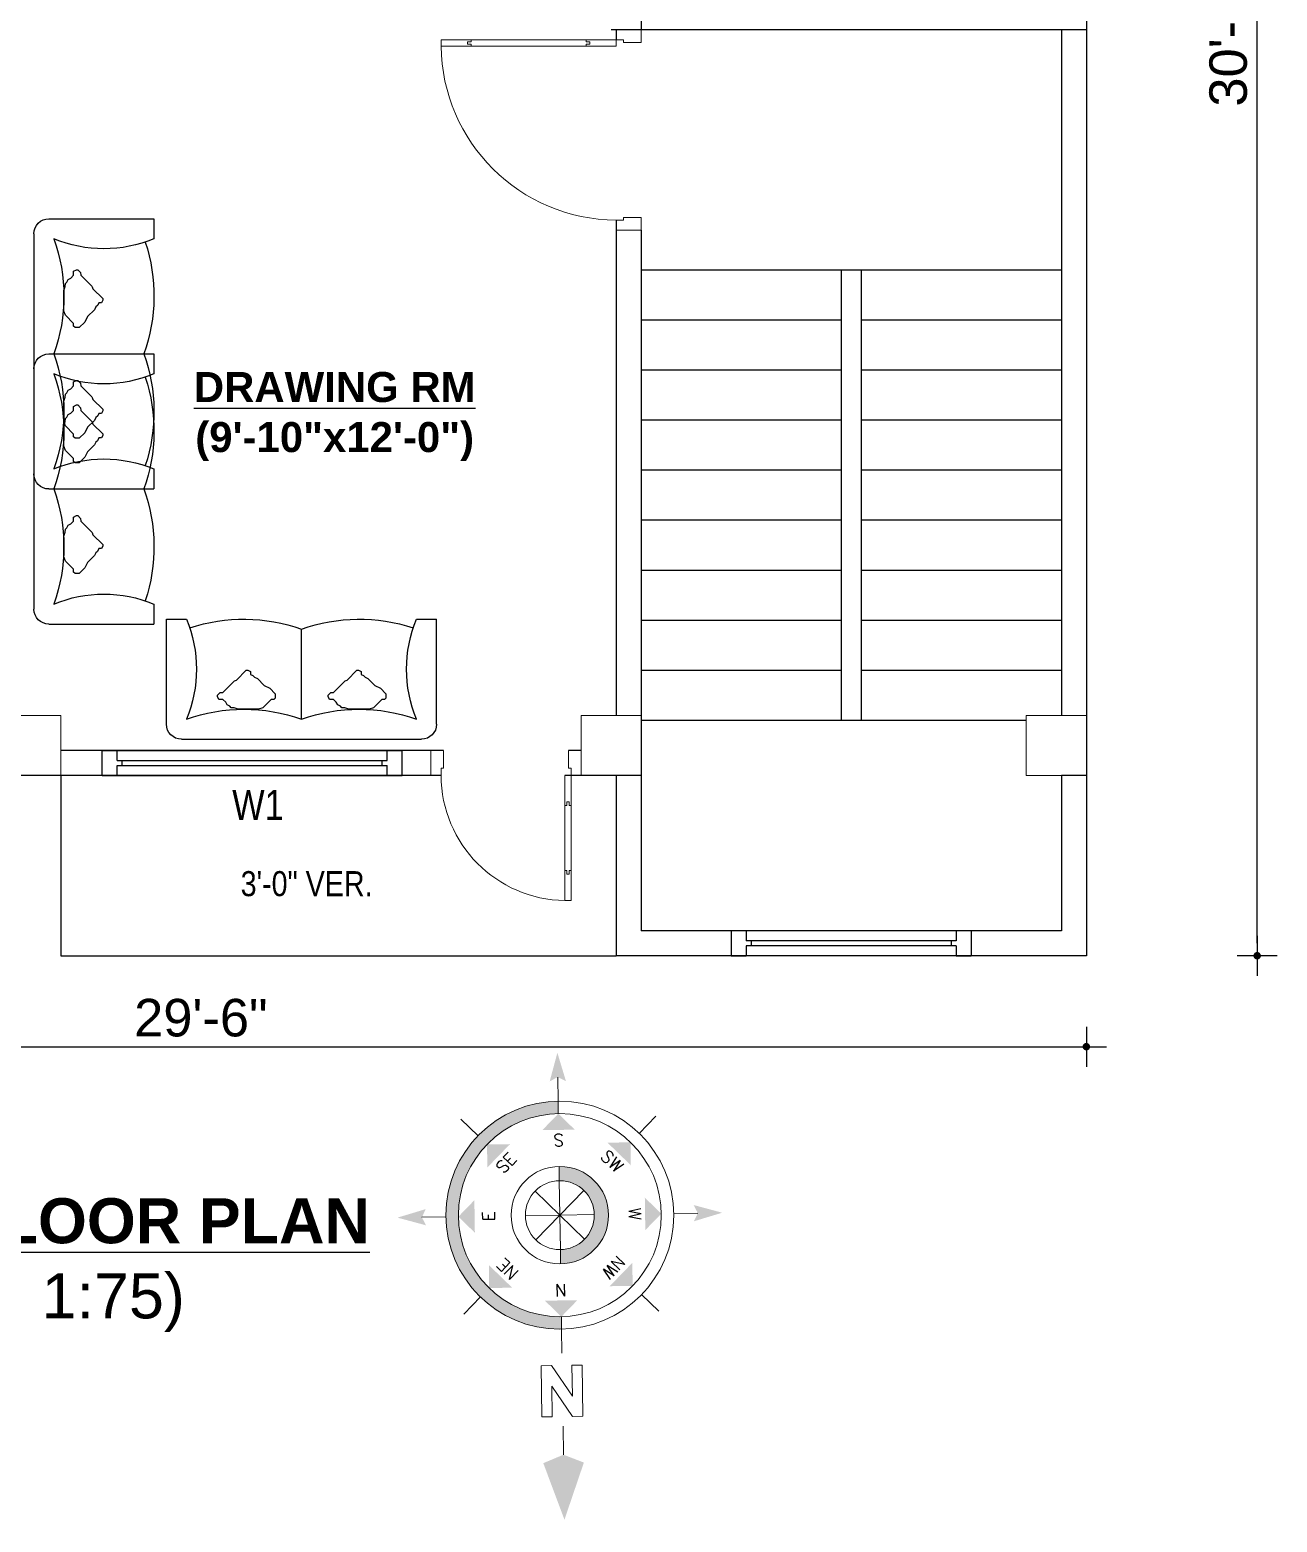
# Model space of a CAD drawing. Header units: inches. Extents: x -4010 to 92088, y -38563 to -1318.
# Drawn here: x 38437.5 to 38686.8, y -23849 to -23550.8 of the extents above; entities that cross this region are included whole.
import ezdxf
from ezdxf.enums import TextEntityAlignment as Align

# ---------------------------------------------------------------- set-up
doc = ezdxf.new("R2010")
doc.units = ezdxf.units.IN
doc.header["$MEASUREMENT"] = 0
doc.header["$PDMODE"] = 99
for name, color, linetype, lineweight in [('1-FOUNDATION DIM', 31, 'Continuous', 5), ('Colour 09', 210, 'Continuous', 9), ('DIM', 7, 'Continuous', 15), ('door', 132, 'Continuous', 15)]:
    doc.layers.add(name, color=color, linetype=linetype, lineweight=lineweight)
for name, color, linetype in [('Brick wall', 3, 'Continuous'), ('col', 5, 'Continuous'), ('concrete OL', 5, 'Continuous'), ('Hatch', 3, 'Continuous'), ('TEX', 7, 'Continuous'), ('WINDOOR', 7, 'Continuous')]:
    doc.layers.add(name, color=color, linetype=linetype)
doc.styles.add('ARIAL', font='arial.ttf')
doc.styles.add('ROMANS', font='romans')
doc.styles.get("Standard").update_dxf_attribs({"font": 'ARIALN.TTF'})
doc.dimstyles.new('3-8', dxfattribs={"dimscale": 1.25, "dimtxt": 6, "dimasz": 2, "dimexe": 0.18, "dimexo": 6, "dimgap": 0, "dimtad": 0, "dimdec": 0, "dimzin": 3, "dimdsep": 46, "dimlunit": 3, "dimtxsty": 'ARIAL', "dimblk": 'DD', "dimcen": 1, "dimse1": 1, "dimse2": 1, "dimclrd": 256, "dimclrt": 256, "dimadec": 0, "dimazin": 0, "dimtfac": 0.5, "dimtdec": 0, "dimtmove": 2, "dimatfit": 0, "dimfxl": 0.18, "dimtvp": 0.75, "dimfrac": 1, "dimtolj": 1, "dimtzin": 0, "dimarcsym": 0})

# ---------------------------------------------------------------- blocks, each defined once
blk = doc.blocks.new('A$C30843580')
at = {"layer": 'Colour 09'}
for p, q in [((0, 12), (12, 12)), ((0, 0), (0, 12)), ((12, 12), (12, 0)), ((12, 0), (0, 0))]:
    blk.add_line(p, q, dxfattribs=at)
blk = doc.blocks.new('D30')
at = {"layer": 'door'}
for p, q in [((2, 5), (2, 29.97)), ((3.25, 29.97), (2, 29.97)), ((3.25, 5), (3.25, 29.97)), ((2.4, 23.97), (2, 23.97)), ((2.4, 23.97), (2.4, 24.72)), ((2.85, 24.72), (2.4, 24.72)), ((2.85, 23.97), (2.85, 24.72)), ((3.25, 23.97), (2.85, 23.97)), ((2, 11), (2.4, 11)), ((2.4, 10.25), (2.4, 11)), ((2.4, 10.25), (2.85, 10.25)), ((2.85, 10.25), (2.85, 11)), ((2.85, 11), (3.25, 11)), ((0, 0), (0, 5)), ((0, 5), (2, 5)), ((2, 5), (2, 3.5)), ((2, 5), (3.25, 5)), ((2, 3.5), (2.5, 3.5)), ((2.5, 3.5), (2.5, 0)), ((28, 3.5), (27.5, 3.5)), ((27.5, 3.5), (27.5, 0)), ((30, 5), (28, 5)), ((28, 5), (28, 3.5)), ((30, 0), (30, 5)), ((2.5, 0), (0, 0)), ((27.5, 0), (30, 0))]:
    blk.add_line(p, q, dxfattribs=at)
blk.add_arc((2.89, 4.86), 25.11, 0.3204, 89.1727, dxfattribs=at)
blk = doc.blocks.new('W-1')
at = {"layer": 'WINDOOR'}
for p, q in [((-60, 0), (-60, -5)), ((-60, 0), (-57, 0)), ((-60, 0), (0, 0)), ((-57, 0), (-57, -2)), ((-3, 0), (-3, -2)), ((0, 0), (0, -5)), ((-57, -2), (-3, -2)), ((-56, -2), (-56, -3)), ((-4, -2), (-4, -3)), ((-57, -5), (-60, -5)), ((-60, -5), (0, -5)), ((-57, -3), (-57, -5)), ((-57, -3), (-3, -3)), ((-3, -3), (-3, -5)), ((0, -5), (-3, -5))]:
    blk.add_line(p, q, dxfattribs=at)
blk = doc.blocks.new('D40')
at = {"layer": 'door'}
for p, q in [((2, 5), (2, 39.97)), ((3.25, 39.97), (2, 39.97)), ((3.25, 5), (3.25, 39.97)), ((2.4, 33.97), (2, 33.97)), ((2.4, 33.97), (2.4, 34.72)), ((2.85, 34.72), (2.4, 34.72)), ((2.85, 33.97), (2.85, 34.72)), ((3.25, 33.97), (2.85, 33.97)), ((2, 11), (2.4, 11)), ((2.4, 10.25), (2.4, 11)), ((2.4, 10.25), (2.85, 10.25)), ((2.85, 10.25), (2.85, 11)), ((2.85, 11), (3.25, 11)), ((0, 0), (0, 5)), ((0, 5), (2, 5)), ((2, 5), (2, 3.5)), ((2, 5), (3.25, 5)), ((2, 3.5), (2.5, 3.5)), ((2.5, 3.5), (2.5, 0)), ((38, 3.5), (37.5, 3.5)), ((37.5, 3.5), (37.5, 0)), ((40, 5), (38, 5)), ((38, 5), (38, 3.5)), ((40, 0), (40, 5)), ((2.5, 0), (0, 0)), ((37.5, 0), (40, 0))]:
    blk.add_line(p, q, dxfattribs=at)
blk.add_arc((2.88, 4.86), 35.12, 0.2318, 89.393, dxfattribs=at)
blk = doc.blocks.new("Windoo 4'")
at = {"layer": 'WINDOOR'}
for p, q in [((24, 5), (-24, 5)), ((-24, 5), (-24, 0)), ((-21, 5), (-21, 3)), ((21, 3), (-21, 3)), ((-20, 3), (-20, 2)), ((20, 3), (20, 2)), ((24, 5), (21, 5)), ((21, 5), (21, 3)), ((24, 5), (24, 0)), ((24, 0), (-24, 0)), ((-24, 0), (-21, 0)), ((21, 2), (-21, 2)), ((-21, 2), (-21, 0)), ((21, 2), (21, 0)), ((21, 0), (24, 0))]:
    blk.add_line(p, q, dxfattribs=at)
blk = doc.blocks.new('ffghfh')
at = {"layer": 'Hatch'}
for p, q in [((342.51, 1318.1), (343.07, 1318.39)), ((342.51, 1317.29), (342.51, 1318.1)), ((343.07, 1318.39), (343.35, 1318.39)), ((343.35, 1318.39), (343.9, 1317.84)), ((340.55, 1314.27), (340.84, 1315.06)), ((340.84, 1315.06), (340.85, 1315.65)), ((340.85, 1315.65), (341.14, 1315.93)), ((341.14, 1315.93), (341.4, 1316.46)), ((341.4, 1316.46), (341.97, 1316.75)), ((341.97, 1316.75), (342.51, 1317.29)), ((343.9, 1317.84), (343.91, 1317.3)), ((343.91, 1317.3), (346.11, 1315.11)), ((346.11, 1315.11), (346.24, 1314.99)), ((346.24, 1314.99), (346.36, 1314.57)), ((340.56, 1310.16), (340.55, 1314.27)), ((346.36, 1314.57), (348.35, 1312.64)), ((348.36, 1312.3), (348.08, 1311.79)), ((348.35, 1312.64), (348.36, 1312.3)), ((340.86, 1309.31), (340.56, 1310.16)), ((342.51, 1307.66), (340.86, 1309.31)), ((345.29, 1309.04), (344.74, 1307.93)), ((346.7, 1310.42), (345.29, 1309.04)), ((346.96, 1310.97), (346.7, 1310.42)), ((347.25, 1311.24), (346.96, 1310.97)), ((347.31, 1311.34), (347.25, 1311.24)), ((347.52, 1311.79), (347.31, 1311.34)), ((348.08, 1311.79), (347.52, 1311.79)), ((342.51, 1307.11), (342.51, 1307.66)), ((342.79, 1306.85), (342.51, 1307.11)), ((343.61, 1306.84), (342.79, 1306.85)), ((344.74, 1307.93), (343.61, 1306.84))]:
    blk.add_line(p, q, dxfattribs=at)
blk = doc.blocks.new('4')
for p, q in [((-3, 27), (18, 27)), ((18, 23), (18, 27)), ((-6, -24), (-6, 24)), ((-2, 0), (16, 0)), ((18, -27), (18, -23)), ((-3, -27), (18, -27))]:
    blk.add_line(p, q)
for centre, radius, start, end in [((-3, 24), 3, 90, 180), ((-34.06, 11.5), 34.06, 340.2684, 19.7316), ((8, 47), 26, 247.3801, 292.6199), ((-16.37, 11.55), 34.37, 340.359, 18.2998), ((-16.37, -11.55), 34.37, 341.7002, 19.641), ((-34.06, -11.5), 34.06, 340.2684, 19.7316), ((8, -47), 26, 67.3801, 112.6199), ((-3, -24), 3, 180, 270)]:
    blk.add_arc(centre, radius, start, end)
at = {"extrusion": (0, 0, -1), "zscale": -1, "rotation": 180}
for p in [(340.56, 1323.71), (340.56, 1301.6)]:
    blk.add_blockref('ffghfh', p, dxfattribs=at)
blk = doc.blocks.new('Anno_North_J_Metric')
at = {"linetype": 'ByBlock', "lineweight": -2}
h = blk.add_hatch(color=0, dxfattribs=at)
h.paths.add_polyline_path([(-4.167, 0), (-4.679, 0, 1), (4.679, 0), (4.167, 0, -1)])
h.paths.add_polyline_path([(1.414, 0), (2, 0, 1), (-2, 0), (-1.414, 0, -1)])
at = {"color": 0, "linetype": 'ByBlock', "lineweight": -2}
for p, q in [((0, 4.679), (0, 5.667)), ((-3.308, 3.308), (-4.007, 4.007)), ((3.308, 3.308), (4.007, 4.007)), ((0, 1.414), (0, -1.414)), ((0, -1.414), (0, 1.414)), ((-1, 1), (1, -1)), ((-1, -1), (1, 1)), ((1, -1), (-1, 1)), ((1, 1), (-1, -1)), ((6.169, 0.401), (6.169, 0.821)), ((6.169, 0.821), (8.269, 0.821)), ((8.269, 0.821), (8.269, 0.401)), ((-4.679, 0), (-5.667, 0)), ((-4.679, 0), (-4.167, 0)), ((-1.414, 0), (-2, 0)), ((-1.414, 0), (1.414, 0)), ((1.414, 0), (-1.414, 0)), ((1.414, 0), (2, 0)), ((4.679, 0), (4.167, 0)), ((4.679, 0), (5.667, 0)), ((7.429, 0.401), (6.169, 0.401)), ((6.169, -0.439), (7.429, 0.401)), ((8.269, 0.401), (7.009, -0.439)), ((8.667, 0), (9.833, 0)), ((6.169, -0.859), (6.169, -0.439)), ((7.009, -0.439), (8.269, -0.439)), ((8.269, -0.439), (8.269, -0.859)), ((8.269, -0.859), (6.169, -0.859)), ((-3.308, -3.308), (-4.007, -4.007)), ((3.308, -3.308), (4.007, -4.007)), ((0, -4.679), (0, -5.667))]:
    blk.add_line(p, q, dxfattribs=at)
for radius in [4.679, 4.167, 2, 1.414]:
    blk.add_circle((0, 0), radius, dxfattribs=at)
for points in [[(-0.333, 5.5), (0, 5.667), (0, 6.667)], [(0, 6.667), (0.333, 5.5), (0, 5.667)], [(0, 4.167), (0.667, 3.5), (-0.667, 3.5)], [(-2.946, 2.946), (-2.003, 2.946), (-2.946, 2.003)], [(2.946, 2.946), (2.946, 2.003), (2.003, 2.946)], [(-4.167, 0), (-3.5, 0.667), (-3.5, -0.667)], [(4.167, 0), (3.5, -0.667), (3.5, 0.667)], [(12.5, 0), (10.167, 0.833), (9.833, 0)], [(-6.667, 0), (-5.5, 0.333), (-5.667, 0)], [(-5.5, -0.333), (-5.667, 0), (-6.667, 0)], [(9.833, 0), (10.167, -0.833), (12.5, 0)], [(-2.946, -2.946), (-2.946, -2.003), (-2.003, -2.946)], [(2.946, -2.946), (2.003, -2.946), (2.946, -2.003)], [(0, -4.167), (-0.667, -3.5), (0.667, -3.5)], [(0, -6.667), (-0.333, -5.5), (0, -5.667)], [(0.333, -5.5), (0, -5.667), (0, -6.667)]]:
    blk.add_solid(points, dxfattribs=at)
at = {"color": 0, "linetype": 'ByBlock', "lineweight": -2, "style": 'ROMANS'}
blk.add_text('W', height=0.5, dxfattribs=at).set_placement((0, 2.833), align=Align.CENTER)
for s, rotation, p in [('SW', 45, (-2.003, 2.003)), ('NW', 315, (2.003, 2.003)), ('S', 270, (-3.333, 0)), ('N', 270, (2.833, 0)), ('SE', 135, (-2, -2)), ('NE', 225, (2, -2)), ('E', 180, (0, -2.667))]:
    blk.add_text(s, height=0.5, rotation=rotation, dxfattribs=at).set_placement(p, align=Align.CENTER)
blk = doc.blocks.new('DD')
for p, q in [((0, 1.6), (0, -1.6)), ((-1.6, 0), (1.6, 0))]:
    blk.add_line(p, q)
at = {"const_width": 0.3}
blk.add_lwpolyline([(-0.15, 0, 1), (0.15, 0, 1)], format="xyb", close=True, dxfattribs=at)
blk = doc.blocks.new('*D747')
at = {"layer": 'col', "lineweight": -2}
blk.add_line((38297.17, -23753.96), (38646.17, -23753.96), dxfattribs=at)
at = {"layer": 'Defpoints', "color": 0}
for p in [(38294.67, -23735.79), (38648.67, -23735.79), (38648.67, -23753.96)]:
    blk.add_point(p, dxfattribs=at)
at = {"layer": 'col', "lineweight": -2, "xscale": 2.5, "yscale": 2.5, "zscale": 2.5, "rotation": 180}
blk.add_blockref('DD', (38294.67, -23753.96), dxfattribs=at)
at = {"layer": 'col', "lineweight": -2, "xscale": 2.5, "yscale": 2.5, "zscale": 2.5}
blk.add_blockref('DD', (38648.67, -23753.96), dxfattribs=at)
at = {"layer": 'col', "insert": (38471.67, -23748.21), "char_height": 7.5, "attachment_point": 5, "style": 'ARIAL'}
blk.add_mtext('\\A1;29\'-6"', dxfattribs=at)
blk = doc.blocks.new('*D748')
at = {"layer": 'col', "lineweight": -2}
blk.add_line((38682.81, -23733.29), (38682.81, -23372.29), dxfattribs=at)
at = {"layer": 'Defpoints', "color": 0}
for p in [(38648.67, -23369.79), (38682.81, -23369.79), (38648.15, -23735.79)]:
    blk.add_point(p, dxfattribs=at)
at = {"layer": 'col', "lineweight": -2, "xscale": 2.5, "yscale": 2.5, "zscale": 2.5}
for p, rotation in [((38682.81, -23369.79), 90), ((38682.81, -23735.79), 270)]:
    blk.add_blockref('DD', p, dxfattribs=dict(at, rotation=rotation))
at = {"layer": 'col', "insert": (38677.06, -23552.79), "char_height": 7.5, "attachment_point": 5, "rotation": 90, "style": 'ARIAL'}
blk.add_mtext('\\A1;30\'-6"', dxfattribs=at)

msp = doc.modelspace()

# ---------------------------------------------------------------- linework, layer by layer
at = {"layer": 'Brick wall'}
for p, q in [((38648.667, -23369.788), (38648.667, -23735.788)), ((38559.667, -23545.788), (38559.667, -23550.788)), ((38648.667, -23550.788), (38553.667, -23550.788)), ((38554.667, -23550.788), (38554.667, -23552.788)), ((38643.667, -23550.788), (38643.667, -23687.788)), ((38554.667, -23588.788), (38554.667, -23687.788)), ((38559.667, -23590.788), (38559.667, -23730.788)), ((38643.667, -23598.788), (38559.667, -23598.788)), ((38599.667, -23608.788), (38559.667, -23608.788)), ((38643.667, -23608.788), (38603.667, -23608.788)), ((38599.667, -23618.788), (38559.667, -23618.788)), ((38643.667, -23618.788), (38603.667, -23618.788)), ((38599.667, -23628.788), (38559.667, -23628.788)), ((38643.667, -23628.788), (38603.667, -23628.788)), ((38599.667, -23638.788), (38559.667, -23638.788)), ((38643.667, -23638.788), (38603.667, -23638.788)), ((38599.667, -23648.788), (38559.667, -23648.788)), ((38643.667, -23648.788), (38603.667, -23648.788)), ((38599.667, -23658.788), (38559.667, -23658.788)), ((38643.667, -23658.788), (38603.667, -23658.788)), ((38599.667, -23668.788), (38559.667, -23668.788)), ((38643.667, -23668.788), (38603.667, -23668.788)), ((38599.667, -23678.788), (38559.667, -23678.788)), ((38643.667, -23678.788), (38603.667, -23678.788)), ((38636.667, -23688.788), (38559.667, -23688.788)), ((38520.167, -23694.788), (38443.667, -23694.788)), ((38547.667, -23694.788), (38545.167, -23694.788)), ((38519.667, -23699.788), (38418.231, -23699.788)), ((38559.667, -23699.788), (38544.417, -23699.788)), ((38554.667, -23699.788), (38554.667, -23735.788)), ((38648.667, -23699.788), (38643.667, -23699.788)), ((38643.667, -23699.788), (38643.667, -23730.788)), ((38643.667, -23730.788), (38559.667, -23730.788)), ((38648.667, -23735.788), (38554.667, -23735.788))]:
    msp.add_line(p, q, dxfattribs=at)
at = {"layer": 'col'}
for p, q in [((38599.667, -23598.788), (38599.667, -23688.788)), ((38603.667, -23598.788), (38603.667, -23688.788)), ((38443.667, -23699.788), (38443.667, -23735.788)), ((38443.667, -23735.788), (38554.667, -23735.788))]:
    msp.add_line(p, q, dxfattribs=at)

# ---------------------------------------------------------------- block references
at = {"layer": '1-FOUNDATION DIM', "xscale": -1, "rotation": 90}
msp.add_blockref('D40', (38559.667, -23550.788), dxfattribs=at)
at = {"layer": '1-FOUNDATION DIM', "rotation": 180}
msp.add_blockref('D30', (38547.667, -23694.788), dxfattribs=at)
at = {"layer": 'Brick wall'}
msp.add_blockref("Windoo 4'", (38601.667, -23735.788), dxfattribs=at)
at = {"layer": 'Colour 09', "xscale": -1}
for p in [(38443.667, -23699.788), (38559.667, -23699.788), (38648.667, -23699.788)]:
    msp.add_blockref('A$C30843580', p, dxfattribs=at)
at = {"layer": 'Colour 09'}
msp.add_blockref('A$C30843580', (38636.667, -23699.788), dxfattribs=at)
at = {"layer": 'concrete OL', "color": 0, "linetype": 'ByBlock', "lineweight": 20, "xscale": -1}
for p, rotation in [((38444.289, -23615.525), 180), ((38444.289, -23642.525), 180), ((38491.776, -23686.523), 270)]:
    msp.add_blockref('4', p, dxfattribs=dict(at, rotation=rotation))
at = {"layer": 'DIM', "ltscale": 500000, "xscale": 4.868047777727153, "yscale": 4.868047777723405, "zscale": 4.868047795855299, "rotation": 270.8671012842792}
msp.add_blockref('Anno_North_J_Metric', (38543.421, -23787.624), dxfattribs=at)
at = {"layer": 'WINDOOR', "ltscale": 10, "xscale": -1, "rotation": 180}
msp.add_blockref('W-1', (38511.917, -23699.788), dxfattribs=at)

# ---------------------------------------------------------------- texts
at = {"layer": 'TEX'}
for s, insert, char_height, width, attachment_point in [('{\\fArial|b1|i0|c0|p34;\\LDRAWING RM \\P\\l(9\'-10"x12\'-0")}', (38498.415, -23628.059), 6, 86.60934, 5), ('{\\fArial Rounded MT Bold|b0|i0|c0|p34;\\L1ST FLOOR PLAN\\P\\fArial|b0|i0|c0|p34;\\l(Scale: 1:75)}', (38397.194, -23784.239), 9, 271.47295, 1)]:
    msp.add_mtext(s, dxfattribs=dict(at, insert=insert, char_height=char_height, width=width, attachment_point=attachment_point))
at = {"layer": 'TEX', "linetype": 'ByBlock'}
for s, insert, char_height, width, attachment_point in [('{\\fArial Narrow|b0|i0|c0|p34;W1}', (38477.928, -23708.639), 6, 18.77154, 7), ('3\'-0" VER.', (38492.803, -23723.955), 5, 75.17356, 8)]:
    msp.add_mtext(s, dxfattribs=dict(at, insert=insert, char_height=char_height, width=width, attachment_point=attachment_point))

# ---------------------------------------------------------------- dimensions: what is measured, and where the dimension line sits
at = {"layer": 'col'}
dim = msp.add_linear_dim(base=(38682.808, -23369.788), p1=(38648.147, -23735.788), p2=(38648.667, -23369.788), angle=90, dimstyle='3-8', dxfattribs=at)
dim.commit()
dim.dimension.update_dxf_attribs({"geometry": '*D748', "text_midpoint": (38677.06, -23552.788)})
dim = msp.add_linear_dim(base=(38648.667, -23753.959), p1=(38294.667, -23735.788), p2=(38648.667, -23735.788), dimstyle='3-8', dxfattribs=at)
dim.commit()
dim.dimension.update_dxf_attribs({"geometry": '*D747', "text_midpoint": (38471.667, -23748.215)})

doc.saveas('drawing.dxf')
